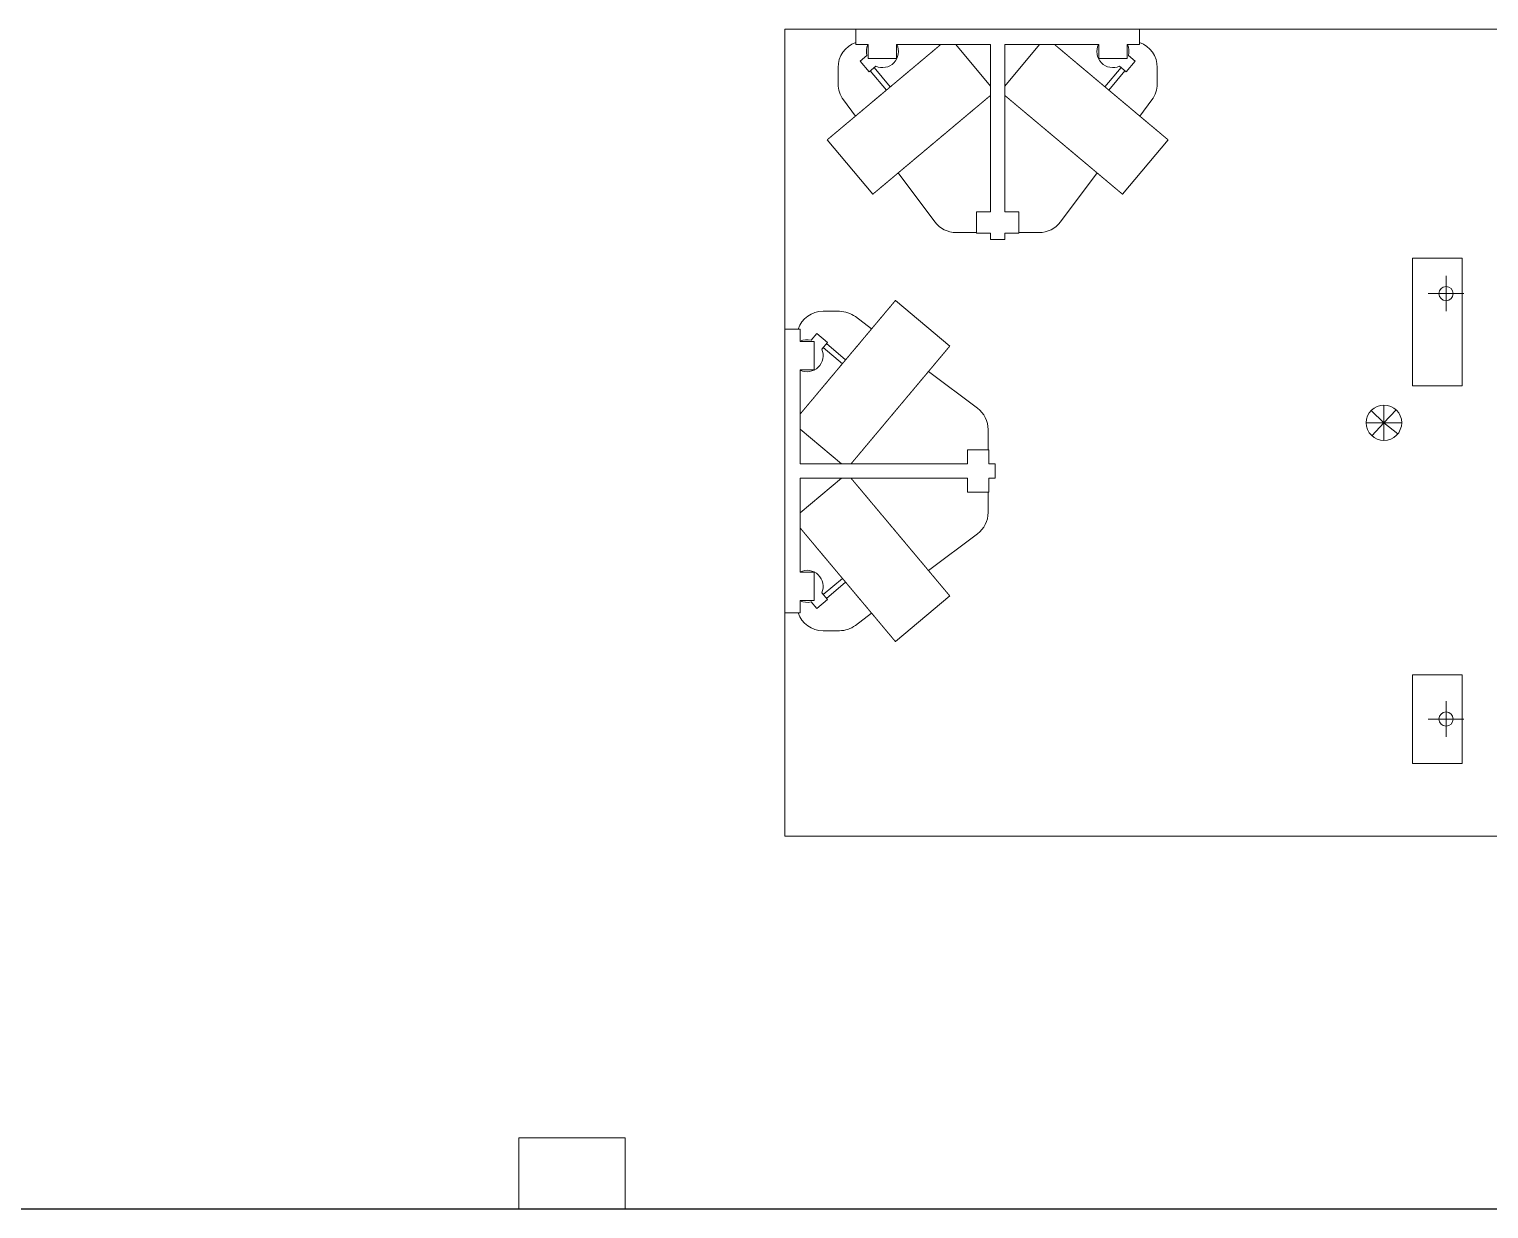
# Model space of a CAD drawing. Header units: millimetres. Extents: x 3056 to 110866, y 16649 to 58349.
# Drawn here: x 91377 to 95491, y 16649 to 19973 of the extents above; entities that cross this region are included whole.
import ezdxf

# ---------------------------------------------------------------- set-up
doc = ezdxf.new("R2010")
doc.units = ezdxf.units.MM
doc.layers.add('1', color=7, linetype='Continuous', true_color=0xffffff)

msp = doc.modelspace()

# ---------------------------------------------------------------- linework, layer by layer
at = {"layer": '1', "color": 80, "linetype": 'Continuous', "lineweight": 13}
for p, q in [((93506.5, 17699.3), (93506.5, 19973.3)), ((93506.5, 17699.3), (93506.5, 19973.3)), ((93506.5, 19973.3), (99133.5, 19973.3)), ((93506.5, 19973.3), (99133.5, 19973.3)), ((93706.5, 19973.3), (93706.5, 19930.3)), ((94506.5, 19973.3), (94506.5, 19930.3)), ((93706.5, 19930.3), (93741.5, 19930.3)), ((93741.5, 19930.3), (93741.5, 19890.3)), ((93821.5, 19930.3), (94086.5, 19930.3)), ((93821.5, 19930.3), (93821.5, 19890.3)), ((94086.5, 19813.2), (93988.2, 19930.3)), ((94086.5, 19930.3), (94086.5, 19458.3)), ((94126.5, 19930.3), (94126.5, 19458.3)), ((94224.7, 19930.3), (94126.5, 19813.2)), ((94126.5, 19930.3), (94391.5, 19930.3)), ((94391.5, 19930.3), (94391.5, 19890.3)), ((94471.5, 19930.3), (94471.5, 19890.3)), ((94471.5, 19930.3), (94506.5, 19930.3)), ((93737.6, 19899.1), (93718.9, 19883.4)), ((93744.1, 19853.3), (93718.9, 19883.4)), ((93821.5, 19890.3), (93741.5, 19890.3)), ((94471.5, 19890.3), (94391.5, 19890.3)), ((94468.8, 19853.3), (94494.1, 19883.4)), ((94475.3, 19899.1), (94494.1, 19883.4)), ((93656.5, 19819.3), (93656.5, 19865.3)), ((93762.9, 19869), (93744.1, 19853.3)), ((93747.6, 19856.2), (93793.2, 19801.8)), ((93803.9, 19810.8), (93758.3, 19865.2)), ((94454.7, 19865.2), (94409, 19810.8)), ((94419.7, 19801.8), (94465.4, 19856.2)), ((94450.1, 19869), (94468.8, 19853.3)), ((94556.5, 19865.3), (94556.5, 19819.3)), ((93671.5, 19774.3), (93705.8, 19728.5)), ((94507.1, 19728.5), (94541.5, 19774.3)), ((93626.2, 19661.7), (93754.8, 19508.5)), ((94458.2, 19508.5), (94586.7, 19661.7)), ((93826, 19568.3), (93929.5, 19430.3)), ((94283.5, 19430.3), (94386.9, 19568.3)), ((94046.5, 19458.3), (94046.5, 19398.3)), ((94086.5, 19458.3), (94046.5, 19458.3)), ((94126.5, 19458.3), (94166.5, 19458.3)), ((94166.5, 19458.3), (94166.5, 19398.3)), ((94046.5, 19400.3), (93989.5, 19400.3)), ((94086.5, 19398.3), (94046.5, 19398.3)), ((94086.5, 19398.3), (94086.5, 19380.3)), ((94126.5, 19380.3), (94086.5, 19380.3)), ((94126.5, 19398.3), (94166.5, 19398.3)), ((94126.5, 19398.3), (94126.5, 19380.3)), ((94126.7, 19395.6), (94126.5, 19395.6)), ((94126.7, 19395.6), (94126.7, 19398.3)), ((94223.5, 19400.3), (94166.5, 19400.3)), ((95276, 19328.3), (95276, 18968.3)), ((95416, 19328.3), (95276, 19328.3)), ((95416, 18968.3), (95416, 19328.3)), ((95370.5, 19278.3), (95370.5, 19178.3)), ((95320.5, 19228.3), (95420.5, 19228.3)), ((93614.5, 19178.3), (93660.5, 19178.3)), ((93971.3, 19080), (93818.1, 19208.6)), ((93751.3, 19128.9), (93705.5, 19163.3)), ((93506.5, 19128.3), (93549.5, 19128.3)), ((93549.5, 19093.3), (93549.5, 19128.3)), ((93549.5, 19093.3), (93589.5, 19093.3)), ((93580.6, 19097.2), (93596.4, 19115.9)), ((93589.5, 19093.3), (93589.5, 19013.3)), ((93626.5, 19090.7), (93596.4, 19115.9)), ((93610.7, 19071.9), (93626.5, 19090.7)), ((93614.6, 19076.5), (93669, 19030.8)), ((93678, 19041.6), (93623.6, 19087.2)), ((93549.5, 19013.3), (93589.5, 19013.3)), ((93549.5, 18748.3), (93549.5, 19013.3)), ((94049.5, 18905.3), (93911.5, 19008.8)), ((95276, 18968.3), (95416, 18968.3)), ((95195.5, 18864.3), (95159.1, 18898.6)), ((95195.5, 18864.3), (95195.5, 18914.3)), ((95195.5, 18864.3), (95229.8, 18900.7)), ((93549.5, 18846.5), (93666.5, 18748.3)), ((94079.5, 18845.3), (94079.5, 18788.3)), ((95195.5, 18864.3), (95145.5, 18864.3)), ((95195.5, 18864.3), (95161.1, 18827.9)), ((95195.5, 18864.3), (95234.3, 18832.8)), ((95195.5, 18864.3), (95195.5, 18814.3)), ((95195.5, 18864.3), (95245.5, 18864.3)), ((94021.5, 18788.3), (94081.5, 18788.3)), ((94021.5, 18748.3), (94021.5, 18788.3)), ((94081.5, 18748.3), (94081.5, 18788.3)), ((93549.5, 18748.3), (94021.5, 18748.3)), ((94084.1, 18748.6), (94081.5, 18748.5)), ((94081.5, 18748.3), (94099.5, 18748.3)), ((94084.1, 18748.6), (94084.1, 18748.3)), ((94099.5, 18748.3), (94099.5, 18708.3)), ((93549.5, 18443.3), (93549.5, 18708.3)), ((93666.5, 18708.3), (93549.5, 18610.1)), ((93549.5, 18708.3), (94021.5, 18708.3)), ((94021.5, 18708.3), (94021.5, 18668.3)), ((94081.5, 18708.3), (94099.5, 18708.3)), ((94081.5, 18708.3), (94081.5, 18668.3)), ((94021.5, 18668.3), (94081.5, 18668.3)), ((94079.5, 18668.3), (94079.5, 18611.3)), ((93911.5, 18447.8), (94049.5, 18551.3)), ((93549.5, 18443.3), (93589.5, 18443.3)), ((93589.5, 18443.3), (93589.5, 18363.3)), ((93669, 18425.8), (93614.6, 18380.1)), ((93623.6, 18369.4), (93678, 18415)), ((93549.5, 18363.3), (93589.5, 18363.3)), ((93549.5, 18328.3), (93549.5, 18363.3)), ((93580.6, 18359.4), (93596.4, 18340.7)), ((93626.5, 18365.9), (93596.4, 18340.7)), ((93610.7, 18384.7), (93626.5, 18365.9)), ((93818.1, 18248), (93971.3, 18376.6)), ((93506.5, 18328.3), (93549.5, 18328.3)), ((93705.5, 18293.3), (93751.3, 18327.7)), ((93660.5, 18278.3), (93614.5, 18278.3)), ((95276, 18154.3), (95276, 17904.3)), ((95416, 18154.3), (95276, 18154.3)), ((95416, 17904.3), (95416, 18154.3)), ((95370.5, 18079.3), (95370.5, 17979.3)), ((95320.5, 18029.3), (95420.5, 18029.3)), ((95276, 17904.3), (95416, 17904.3)), ((99133.5, 17699.3), (93506.5, 17699.3)), ((99133.5, 17699.3), (93506.5, 17699.3))]:
    msp.add_line(p, q, dxfattribs=at)
at = {"layer": '1', "color": 9, "linetype": 'Continuous', "lineweight": 13}
for p, q in [((93056.5, 16849.3), (92756.5, 16849.3)), ((92756.5, 16849.3), (92756.5, 16649.3)), ((93056.5, 16649.3), (93056.5, 16849.3))]:
    msp.add_line(p, q, dxfattribs=at)
at = {"layer": '1', "color": 143, "linetype": 'Continuous', "lineweight": 25}
msp.add_line((3056.5, 16649.3), (110866.5, 16649.3), dxfattribs=at)
at = {"layer": '1', "color": 143, "linetype": 'Continuous', "lineweight": 13}
msp.add_line((110866.5, 16649.3), (3056.5, 16649.3), dxfattribs=at)
at = {"layer": '1', "color": 43, "linetype": 'Continuous', "lineweight": 13}
msp.add_line((110866.5, 16649.3), (3056.5, 16649.3), dxfattribs=at)
msp.add_line((110866.5, 16649.3), (3056.5, 16649.3), dxfattribs=at)
at = {"layer": '1', "color": 43, "linetype": 'Continuous', "lineweight": 25}
msp.add_line((3056.5, 16649.3), (110866.5, 16649.3), dxfattribs=at)
msp.add_line((3056.5, 16649.3), (110866.5, 16649.3), dxfattribs=at)
at = {"layer": '1', "color": 80, "linetype": 'Continuous', "lineweight": 13}
for centre, radius in [((95370.5, 19228.3), 20), ((95195.5, 18864.3), 50), ((95370.5, 18029.3), 20)]:
    msp.add_circle(centre, radius, dxfattribs=at)
for centre, radius, start, end in [((93731.5, 19865.3), 75, 109.4723, 180), ((93781.5, 19910.3), 45.2, 153.7683, 194.2622), ((93781.5, 19910.3), 45.2, 245.7378, 26.2321), ((94431.5, 19910.3), 45.2, 153.7679, 294.2622), ((94431.5, 19910.3), 45.2, 345.7378, 26.2317), ((94481.5, 19865.3), 75, 0, 70.5277), ((93731.5, 19819.3), 75, 180, 216.8699), ((94481.5, 19819.3), 75, 323.1301, 0), ((93989.5, 19475.3), 75, 216.8699, 270), ((94223.5, 19475.3), 75, 270, 323.1301), ((93614.5, 19103.3), 75, 90, 160.5277), ((93660.5, 19103.3), 75, 53.1301, 90), ((93569.5, 19053.3), 45.2, 75.7378, 116.2317), ((93569.5, 19053.3), 45.2, 243.7679, 24.2622), ((94004.5, 18845.3), 75, 0, 53.1301), ((94004.5, 18611.3), 75, 306.8699, 360), ((93569.5, 18403.3), 45.2, 335.7378, 116.2321), ((93569.5, 18403.3), 45.2, 243.7683, 284.2622), ((93614.5, 18353.3), 75, 199.4723, 270), ((93660.5, 18353.3), 75, 270, 306.8699)]:
    msp.add_arc(centre, radius, start, end, dxfattribs=at)
for points, knots in [([(93946.3, 19930.3), (93945, 19929.1), (93942.1, 19926.8), (93940.7, 19925.6), (93939.2, 19924.3), (93937.7, 19923), (93936.1, 19921.7), (93934.5, 19920.4), (93931.3, 19917.7), (93927.9, 19914.8), (93924.4, 19911.9), (93920.8, 19908.8), (93917, 19905.7), (93915.1, 19904.1), (93911.2, 19900.8), (93909.2, 19899.2), (93905.2, 19895.8), (93903.1, 19894), (93901.1, 19892.3), (93898.9, 19890.5), (93894.7, 19886.9), (93892.5, 19885.1), (93888.1, 19881.4), (93885.8, 19879.5), (93883.6, 19877.6), (93879, 19873.8), (93876.7, 19871.9), (93874.4, 19869.9), (93872, 19867.9), (93867.3, 19863.9), (93864.9, 19861.9), (93860, 19857.9), (93855.1, 19853.8), (93850.2, 19849.6), (93845.2, 19845.4), (93840.2, 19841.2), (93835.1, 19836.9), (93832.5, 19834.8), (93830, 19832.7), (93827.4, 19830.5), (93824.8, 19828.3), (93822.2, 19826.2), (93817.1, 19821.8), (93814.5, 19819.7), (93811.9, 19817.5), (93809.3, 19815.3), (93804.1, 19810.9), (93801.5, 19808.7), (93796.3, 19804.4), (93793.7, 19802.2), (93788.4, 19797.8), (93785.9, 19795.6), (93783.2, 19793.5), (93778.1, 19789.1), (93772.9, 19784.8), (93770.3, 19782.6), (93767.8, 19780.5), (93762.6, 19776.2), (93757.6, 19771.9), (93752.5, 19767.7), (93750, 19765.6), (93747.5, 19763.5), (93742.6, 19759.3), (93740.1, 19757.3), (93737.7, 19755.2), (93732.8, 19751.1), (93730.4, 19749.1), (93728, 19747.1), (93723.3, 19743.2), (93718.6, 19739.2), (93716.4, 19737.3), (93714.1, 19735.4), (93711.8, 19733.5), (93707.4, 19729.8), (93705.1, 19727.9), (93700.8, 19724.3), (93698.7, 19722.5), (93696.6, 19720.7), (93694.5, 19719), (93692.4, 19717.2), (93690.4, 19715.5), (93688.3, 19713.8), (93684.4, 19710.5), (93680.5, 19707.3), (93678.7, 19705.7), (93676.8, 19704.1), (93673.2, 19701.1), (93669.6, 19698.1), (93667.9, 19696.7), (93666.2, 19695.3), (93663, 19692.5), (93661.4, 19691.2), (93658.3, 19688.6), (93656.8, 19687.3), (93655.3, 19686.1), (93652.5, 19683.7), (93651.1, 19682.6), (93648.5, 19680.4), (93646, 19678.3), (93644.8, 19677.3), (93643.6, 19676.3), (93642.5, 19675.4), (93641.4, 19674.4), (93640.4, 19673.6), (93639.4, 19672.7), (93637.4, 19671.1), (93635.7, 19669.6), (93634, 19668.2), (93633.3, 19667.6), (93631.9, 19666.4), (93631.2, 19665.9), (93630.6, 19665.4), (93630.1, 19664.9), (93629, 19664.1), (93628.6, 19663.7), (93628.2, 19663.3), (93627.8, 19663), (93627.5, 19662.7), (93627.2, 19662.5), (93626.9, 19662.3), (93626.7, 19662.1), (93626.5, 19661.9), (93626.3, 19661.7), (93626.2, 19661.7)], [0, 0, 0.004296, 0.013093, 0.017594, 0.022311, 0.027012, 0.031929, 0.036827, 0.047017, 0.057596, 0.06856, 0.079865, 0.091511, 0.09752, 0.109664, 0.115838, 0.12847, 0.134946, 0.141403, 0.148036, 0.1614, 0.168169, 0.181935, 0.188969, 0.195982, 0.210264, 0.21753, 0.224778, 0.232146, 0.246986, 0.254436, 0.269569, 0.284852, 0.300319, 0.315924, 0.331662, 0.347527, 0.355499, 0.363492, 0.371524, 0.379533, 0.3876, 0.403761, 0.41186, 0.419966, 0.428092, 0.444357, 0.452493, 0.468765, 0.476921, 0.493185, 0.501294, 0.50942, 0.525616, 0.541752, 0.549783, 0.557797, 0.573786, 0.589657, 0.605401, 0.613226, 0.621032, 0.636505, 0.64417, 0.651818, 0.666959, 0.674432, 0.681927, 0.696674, 0.711217, 0.718364, 0.725531, 0.732552, 0.746497, 0.753407, 0.766959, 0.77358, 0.780221, 0.786703, 0.793207, 0.799531, 0.805873, 0.818236, 0.830269, 0.836119, 0.841951, 0.853313, 0.864293, 0.869613, 0.87491, 0.885157, 0.890083, 0.899738, 0.904487, 0.908996, 0.917852, 0.922178, 0.930385, 0.938183, 0.941856, 0.945547, 0.948993, 0.952459, 0.955676, 0.958912, 0.964927, 0.970478, 0.975568, 0.977859, 0.982248, 0.984305, 0.986149, 0.987971, 0.991148, 0.992501, 0.993852, 0.99495, 0.996065, 0.996924, 0.997784, 0.998388, 0.999011, 0.999743, 1, 1]), ([(94586.7, 19661.7), (94586.7, 19661.7), (94586.7, 19661.7), (94586.4, 19661.9), (94586, 19662.3), (94585.8, 19662.5), (94585.5, 19662.7), (94585.1, 19663), (94584.8, 19663.3), (94584.3, 19663.7), (94583.9, 19664.1), (94582.9, 19664.9), (94582.3, 19665.4), (94581.7, 19665.9), (94581.1, 19666.4), (94580.4, 19667), (94578.9, 19668.2), (94578.1, 19668.9), (94577.3, 19669.6), (94575.5, 19671.1), (94573.6, 19672.7), (94571.5, 19674.4), (94570.4, 19675.4), (94569.3, 19676.3), (94567, 19678.3), (94564.5, 19680.4), (94563.1, 19681.5), (94561.8, 19682.6), (94560.4, 19683.7), (94559.1, 19684.9), (94556.2, 19687.3), (94554.6, 19688.6), (94551.6, 19691.2), (94550, 19692.5), (94546.7, 19695.3), (94545, 19696.7), (94543.3, 19698.1), (94541.5, 19699.6), (94539.8, 19701.1), (94538, 19702.6), (94536.1, 19704.1), (94532.4, 19707.3), (94528.5, 19710.5), (94526.6, 19712.2), (94524.6, 19713.8), (94520.5, 19717.2), (94516.4, 19720.7), (94512.1, 19724.3), (94510, 19726.1), (94505.6, 19729.8), (94501.1, 19733.5), (94498.9, 19735.4), (94496.6, 19737.3), (94494.3, 19739.2), (94492, 19741.2), (94489.6, 19743.2), (94487.3, 19745.1), (94482.5, 19749.1), (94480.1, 19751.1), (94475.3, 19755.2), (94472.8, 19757.3), (94470.4, 19759.3), (94465.4, 19763.5), (94462.9, 19765.6), (94457.9, 19769.8), (94455.4, 19771.9), (94450.3, 19776.2), (94447.7, 19778.3), (94445.2, 19780.5), (94440, 19784.8), (94434.9, 19789.1), (94429.7, 19793.5), (94427.1, 19795.6), (94424.5, 19797.8), (94419.3, 19802.2), (94416.7, 19804.4), (94411.5, 19808.7), (94408.9, 19810.9), (94406.3, 19813.1), (94403.7, 19815.3), (94398.5, 19819.7), (94395.9, 19821.8), (94390.7, 19826.2), (94388.1, 19828.3), (94383, 19832.7), (94377.9, 19836.9), (94372.8, 19841.2), (94367.8, 19845.4), (94362.8, 19849.6), (94357.8, 19853.8), (94352.9, 19857.9), (94348.1, 19861.9), (94343.3, 19866), (94340.9, 19867.9), (94336.2, 19871.9), (94333.9, 19873.8), (94329.4, 19877.6), (94327.1, 19879.5), (94324.9, 19881.4), (94322.7, 19883.3), (94320.4, 19885.1), (94318.3, 19886.9), (94316.1, 19888.8), (94311.9, 19892.3), (94309.8, 19894), (94307.7, 19895.8), (94305.7, 19897.5), (94303.7, 19899.2), (94299.8, 19902.5), (94297.8, 19904.1), (94294.1, 19907.3), (94292.2, 19908.8), (94288.6, 19911.9), (94286.8, 19913.3), (94285.1, 19914.8), (94281.7, 19917.7), (94278.4, 19920.4), (94276.8, 19921.7), (94273.8, 19924.3), (94272.3, 19925.6), (94270.8, 19926.8), (94268, 19929.1), (94266.6, 19930.3)], [0, 0, 0.00011, 0.000238, 0.00097, 0.002216, 0.003077, 0.003935, 0.005031, 0.00613, 0.007481, 0.008834, 0.012011, 0.013852, 0.015676, 0.017753, 0.019813, 0.024433, 0.026977, 0.029504, 0.035055, 0.04107, 0.047542, 0.050989, 0.054454, 0.061799, 0.069597, 0.073702, 0.077824, 0.082131, 0.086459, 0.095515, 0.100245, 0.109901, 0.114826, 0.125073, 0.130371, 0.13569, 0.14118, 0.146691, 0.152352, 0.158033, 0.169734, 0.181768, 0.18793, 0.194112, 0.206797, 0.219765, 0.233046, 0.239804, 0.253489, 0.267435, 0.274475, 0.281622, 0.288789, 0.296061, 0.303313, 0.310705, 0.325555, 0.333029, 0.34817, 0.355837, 0.363483, 0.378956, 0.386782, 0.402461, 0.410352, 0.426222, 0.434199, 0.442192, 0.458257, 0.474393, 0.49059, 0.498697, 0.506825, 0.52309, 0.531226, 0.547499, 0.555654, 0.563787, 0.571899, 0.588152, 0.596231, 0.612393, 0.62046, 0.63652, 0.652466, 0.668331, 0.68407, 0.699676, 0.715143, 0.730426, 0.745559, 0.760498, 0.767849, 0.782486, 0.789732, 0.804014, 0.811027, 0.818061, 0.824943, 0.831847, 0.838597, 0.845366, 0.858594, 0.86507, 0.871527, 0.877863, 0.88418, 0.896488, 0.902498, 0.91431, 0.920153, 0.931458, 0.936922, 0.942403, 0.952983, 0.963172, 0.96809, 0.977688, 0.982406, 0.986906, 0.995703, 1, 1]), ([(94086.5, 19786.8), (94085.4, 19785.9), (94084.4, 19785.1), (94082.2, 19783.2), (94081, 19782.2), (94079.9, 19781.3), (94078.6, 19780.2), (94077.4, 19779.2), (94074.8, 19777), (94072, 19774.7), (94070.6, 19773.5), (94069.1, 19772.2), (94067.6, 19771), (94066.1, 19769.7), (94064.5, 19768.4), (94063, 19767.1), (94061.3, 19765.7), (94059.7, 19764.3), (94056.3, 19761.5), (94052.8, 19758.5), (94049.2, 19755.5), (94047.3, 19753.9), (94045.4, 19752.4), (94043.5, 19750.8), (94041.6, 19749.1), (94039.6, 19747.5), (94037.6, 19745.8), (94033.6, 19742.4), (94029.4, 19739), (94025.2, 19735.4), (94023, 19733.6), (94020.9, 19731.8), (94018.7, 19729.9), (94016.5, 19728.1), (94014.2, 19726.2), (94012, 19724.3), (94007.4, 19720.5), (94005.1, 19718.5), (94002.8, 19716.6), (93998, 19712.6), (93995.7, 19710.6), (93993.3, 19708.6), (93988.4, 19704.5), (93983.5, 19700.4), (93978.6, 19696.3), (93976.1, 19694.2), (93971.1, 19690), (93968.5, 19687.9), (93966, 19685.7), (93963.5, 19683.6), (93960.9, 19681.5), (93958.4, 19679.3), (93955.8, 19677.2), (93950.6, 19672.8), (93945.5, 19668.5), (93942.9, 19666.3), (93940.3, 19664.1), (93937.7, 19662), (93932.5, 19657.6), (93927.3, 19653.2), (93922.1, 19648.9), (93916.9, 19644.5), (93914.3, 19642.3), (93911.7, 19640.1), (93909.1, 19638), (93906.5, 19635.8), (93901.3, 19631.5), (93898.8, 19629.3), (93896.2, 19627.1), (93893.6, 19625), (93891.1, 19622.9), (93886, 19618.6), (93881, 19614.4), (93876, 19610.2), (93871, 19606), (93868.6, 19604), (93866.1, 19601.9), (93861.3, 19597.8), (93856.5, 19593.8), (93851.8, 19589.9), (93849.4, 19587.9), (93847.1, 19586), (93842.5, 19582.1), (93838, 19578.3), (93835.8, 19576.5), (93833.6, 19574.6), (93829.3, 19571), (93827.2, 19569.2), (93825, 19567.4), (93820.9, 19564), (93818.9, 19562.3), (93816.8, 19560.6), (93814.9, 19558.9), (93812.9, 19557.2), (93809, 19554), (93807.2, 19552.4), (93805.3, 19550.9), (93803.5, 19549.4), (93801.7, 19547.8), (93798.2, 19544.9), (93796.5, 19543.5), (93794.8, 19542), (93791.5, 19539.3), (93788.3, 19536.6), (93786.8, 19535.4), (93783.9, 19532.9), (93781, 19530.5), (93779.6, 19529.4), (93777, 19527.1), (93774.5, 19525.1), (93772.2, 19523.1), (93771.1, 19522.2), (93770, 19521.2), (93768.9, 19520.4), (93767.9, 19519.5), (93766.9, 19518.7), (93765.1, 19517.1), (93764.2, 19516.4), (93763.4, 19515.7), (93762.6, 19515), (93761.1, 19513.8), (93760.4, 19513.2), (93759.8, 19512.7), (93758.6, 19511.7), (93758.1, 19511.3), (93757.6, 19510.8), (93757.2, 19510.5), (93756.7, 19510.1), (93756.4, 19509.8), (93756, 19509.5), (93755.7, 19509.3), (93755.5, 19509.1), (93755.3, 19508.9), (93755.1, 19508.7), (93754.8, 19508.5), (93754.8, 19508.5), (93754.8, 19508.5)], [0, 0, 0.003117, 0.006216, 0.012854, 0.016391, 0.01991, 0.023667, 0.027405, 0.035312, 0.043613, 0.047975, 0.05232, 0.056877, 0.061415, 0.066163, 0.070894, 0.07583, 0.08075, 0.090964, 0.101549, 0.112464, 0.118084, 0.123725, 0.129506, 0.135308, 0.141247, 0.147207, 0.1594, 0.171903, 0.184671, 0.191205, 0.197719, 0.204382, 0.211026, 0.217812, 0.224582, 0.238365, 0.245379, 0.252372, 0.266597, 0.273786, 0.280995, 0.295599, 0.310347, 0.325272, 0.332803, 0.347925, 0.355519, 0.363154, 0.370809, 0.378503, 0.386216, 0.393946, 0.409478, 0.425073, 0.432866, 0.440708, 0.44853, 0.464224, 0.479922, 0.495623, 0.511317, 0.519141, 0.526981, 0.534776, 0.54259, 0.558156, 0.565907, 0.573637, 0.581352, 0.589047, 0.604358, 0.619547, 0.634609, 0.649538, 0.656934, 0.664311, 0.678919, 0.69334, 0.707568, 0.714565, 0.721581, 0.73537, 0.748951, 0.755599, 0.762263, 0.775337, 0.781725, 0.788131, 0.80064, 0.806741, 0.81286, 0.818805, 0.824769, 0.836376, 0.842021, 0.847645, 0.853126, 0.858588, 0.869181, 0.874313, 0.879424, 0.889307, 0.898814, 0.903356, 0.912286, 0.920829, 0.924984, 0.932901, 0.940424, 0.947509, 0.950853, 0.954177, 0.957298, 0.960403, 0.963303, 0.968883, 0.971559, 0.973996, 0.976449, 0.980908, 0.982894, 0.984898, 0.988415, 0.989948, 0.991479, 0.992785, 0.994088, 0.995146, 0.996223, 0.997053, 0.997882, 0.998464, 0.999064, 0.99977, 0.999894, 1, 1]), ([(94458.2, 19508.5), (94458.1, 19508.5), (94458.1, 19508.5), (94458, 19508.6), (94457.9, 19508.7), (94457.7, 19508.9), (94457.5, 19509.1), (94457.2, 19509.3), (94456.9, 19509.5), (94456.2, 19510.1), (94455.8, 19510.5), (94455.4, 19510.8), (94454.8, 19511.3), (94454.3, 19511.7), (94453.8, 19512.2), (94453.2, 19512.7), (94452.5, 19513.2), (94451.8, 19513.8), (94451.1, 19514.4), (94449.6, 19515.7), (94447.8, 19517.1), (94447, 19517.9), (94446, 19518.7), (94444, 19520.4), (94443, 19521.2), (94441.9, 19522.2), (94440.8, 19523.1), (94438.4, 19525.1), (94435.9, 19527.1), (94433.3, 19529.4), (94431.9, 19530.5), (94430.5, 19531.7), (94427.6, 19534.1), (94424.6, 19536.6), (94421.5, 19539.3), (94419.8, 19540.7), (94418.2, 19542), (94416.5, 19543.5), (94414.8, 19544.9), (94411.3, 19547.8), (94409.5, 19549.4), (94407.6, 19550.9), (94405.8, 19552.4), (94403.9, 19554), (94400.1, 19557.2), (94396.1, 19560.6), (94394.1, 19562.3), (94392, 19564), (94387.9, 19567.4), (94385.8, 19569.2), (94383.7, 19571), (94381.5, 19572.8), (94377.1, 19576.5), (94374.9, 19578.3), (94372.7, 19580.2), (94370.4, 19582.1), (94365.8, 19586), (94361.2, 19589.9), (94356.5, 19593.8), (94351.7, 19597.8), (94349.3, 19599.9), (94346.8, 19601.9), (94344.4, 19604), (94341.9, 19606), (94337, 19610.2), (94332, 19614.4), (94326.9, 19618.6), (94321.9, 19622.9), (94319.3, 19625), (94314.2, 19629.3), (94311.6, 19631.5), (94306.5, 19635.8), (94301.3, 19640.1), (94298.7, 19642.3), (94296.1, 19644.5), (94293.5, 19646.7), (94290.9, 19648.9), (94285.7, 19653.2), (94283.1, 19655.4), (94280.5, 19657.6), (94277.9, 19659.8), (94275.3, 19662), (94272.7, 19664.1), (94270.1, 19666.3), (94267.5, 19668.5), (94264.9, 19670.7), (94259.7, 19675), (94257.1, 19677.2), (94254.6, 19679.3), (94252, 19681.5), (94249.5, 19683.6), (94244.4, 19687.9), (94241.9, 19690), (94236.9, 19694.2), (94234.4, 19696.3), (94231.9, 19698.3), (94229.4, 19700.4), (94227, 19702.5), (94224.5, 19704.5), (94222.1, 19706.6), (94219.7, 19708.6), (94214.9, 19712.6), (94212.6, 19714.6), (94210.2, 19716.6), (94207.9, 19718.5), (94205.5, 19720.5), (94201, 19724.3), (94198.7, 19726.2), (94196.5, 19728.1), (94194.3, 19729.9), (94189.9, 19733.6), (94187.7, 19735.4), (94183.5, 19739), (94179.4, 19742.4), (94175.3, 19745.8), (94173.3, 19747.5), (94171.4, 19749.1), (94169.4, 19750.8), (94167.5, 19752.4), (94165.6, 19753.9), (94162, 19757), (94160.2, 19758.5), (94158.4, 19760), (94156.6, 19761.5), (94153.3, 19764.3), (94151.6, 19765.7), (94150, 19767.1), (94148.4, 19768.4), (94146.8, 19769.7), (94145.3, 19771), (94143.8, 19772.2), (94142.4, 19773.5), (94139.6, 19775.8), (94138.2, 19777), (94136.9, 19778.1), (94135.6, 19779.2), (94134.3, 19780.2), (94133.1, 19781.3), (94131.9, 19782.2), (94130.7, 19783.2), (94128.5, 19785.1), (94127.5, 19785.9), (94126.5, 19786.8)], [0, 0, 0.000124, 0.00023, 0.000583, 0.000955, 0.001536, 0.002137, 0.002966, 0.003796, 0.005912, 0.007216, 0.008521, 0.010052, 0.011585, 0.013344, 0.015121, 0.017107, 0.019111, 0.021322, 0.026005, 0.031136, 0.033796, 0.036698, 0.04272, 0.045823, 0.049166, 0.052491, 0.059576, 0.0671, 0.075017, 0.07919, 0.083346, 0.092084, 0.101205, 0.110712, 0.115634, 0.120577, 0.125706, 0.130819, 0.141412, 0.146893, 0.152355, 0.157998, 0.163625, 0.175232, 0.187159, 0.193259, 0.199379, 0.211888, 0.218276, 0.224682, 0.2312, 0.244401, 0.251068, 0.257839, 0.26463, 0.278419, 0.292451, 0.306679, 0.3211, 0.328385, 0.335689, 0.343085, 0.350462, 0.365391, 0.380453, 0.395642, 0.410953, 0.418648, 0.434112, 0.441844, 0.45741, 0.473038, 0.480859, 0.488702, 0.496529, 0.504377, 0.520078, 0.527944, 0.535795, 0.543624, 0.55147, 0.559311, 0.567134, 0.574946, 0.582741, 0.598306, 0.606054, 0.613785, 0.621497, 0.629191, 0.644499, 0.652094, 0.667215, 0.674747, 0.68219, 0.689653, 0.697026, 0.70442, 0.711703, 0.719005, 0.733422, 0.740515, 0.747628, 0.75464, 0.761635, 0.775418, 0.782207, 0.788974, 0.795637, 0.808795, 0.815329, 0.828097, 0.8406, 0.852793, 0.858753, 0.864692, 0.870494, 0.876275, 0.881916, 0.892994, 0.898469, 0.903744, 0.909036, 0.91925, 0.924189, 0.929106, 0.933856, 0.938585, 0.943142, 0.94768, 0.952044, 0.960538, 0.964707, 0.968642, 0.972595, 0.976333, 0.98009, 0.983628, 0.987146, 0.993784, 0.996901, 1, 1]), ([(93818.1, 19208.6), (93818.1, 19208.5), (93818, 19208.5), (93817.9, 19208.4), (93817.8, 19208.2), (93817.7, 19208.1), (93817.5, 19207.9), (93817.3, 19207.6), (93817, 19207.3), (93816.4, 19206.6), (93815.7, 19205.7), (93815.3, 19205.2), (93814.9, 19204.7), (93814.4, 19204.1), (93813.9, 19203.5), (93813.3, 19202.9), (93812.8, 19202.2), (93812.2, 19201.5), (93811.5, 19200.7), (93810.8, 19199.9), (93810.2, 19199.1), (93809.4, 19198.2), (93808.7, 19197.3), (93807.1, 19195.4), (93805.3, 19193.3), (93803.5, 19191.1), (93801.5, 19188.8), (93799.4, 19186.3), (93798.3, 19185), (93797.2, 19183.7), (93796, 19182.3), (93794.9, 19180.9), (93792.4, 19178), (93789.9, 19175), (93787.2, 19171.8), (93784.5, 19168.5), (93781.6, 19165.1), (93780.2, 19163.4), (93778.7, 19161.6), (93775.6, 19158), (93774.1, 19156.1), (93772.5, 19154.2), (93770.9, 19152.3), (93769.3, 19150.4), (93767.6, 19148.4), (93764.2, 19144.4), (93762.5, 19142.4), (93759.1, 19138.2), (93755.5, 19134), (93751.9, 19129.6), (93750, 19127.4), (93748.1, 19125.2), (93746.2, 19123), (93744.4, 19120.7), (93742.4, 19118.4), (93740.5, 19116.1), (93738.6, 19113.8), (93734.6, 19109.1), (93732.6, 19106.7), (93730.6, 19104.3), (93728.6, 19102), (93726.6, 19099.5), (93724.6, 19097.1), (93720.5, 19092.2), (93718.4, 19089.7), (93714.2, 19084.7), (93712.1, 19082.2), (93707.9, 19077.2), (93703.6, 19072.1), (93699.3, 19067), (93697.2, 19064.4), (93695, 19061.9), (93690.7, 19056.7), (93688.5, 19054.1), (93686.3, 19051.5), (93682, 19046.3), (93679.8, 19043.7), (93677.6, 19041.1), (93675.4, 19038.5), (93673.2, 19035.9), (93671, 19033.3), (93668.8, 19030.7), (93666.7, 19028.1), (93664.5, 19025.5), (93660.1, 19020.3), (93657.9, 19017.7), (93655.8, 19015.1), (93653.6, 19012.5), (93651.4, 19009.9), (93647.1, 19004.8), (93645, 19002.2), (93642.8, 18999.7), (93638.6, 18994.6), (93634.3, 18989.6), (93630.1, 18984.6), (93626, 18979.6), (93623.9, 18977.2), (93619.9, 18972.3), (93617.8, 18969.9), (93615.8, 18967.5), (93613.8, 18965.1), (93609.9, 18960.4), (93607.9, 18958.1), (93606, 18955.8), (93602.1, 18951.2), (93600.2, 18948.9), (93598.3, 18946.7), (93596.5, 18944.5), (93594.7, 18942.3), (93592.8, 18940.1), (93591, 18937.9), (93587.5, 18933.7), (93585.7, 18931.6), (93584, 18929.6), (93582.3, 18927.5), (93580.6, 18925.5), (93577.3, 18921.6), (93575.7, 18919.7), (93574.1, 18917.7), (93570.9, 18914), (93569.4, 18912.2), (93567.9, 18910.4), (93566.4, 18908.6), (93565, 18906.9), (93563.5, 18905.2), (93560.7, 18901.9), (93559.4, 18900.2), (93558.1, 18898.7), (93556.7, 18897.1), (93555.5, 18895.6), (93554.2, 18894.1), (93551.8, 18891.2), (93549.5, 18888.4)], [0, 0, 0.000122, 0.000241, 0.000606, 0.000985, 0.00159, 0.00221, 0.003075, 0.003937, 0.006144, 0.008832, 0.010417, 0.012018, 0.013841, 0.015681, 0.017742, 0.01982, 0.022118, 0.024431, 0.026965, 0.029514, 0.032283, 0.035067, 0.041067, 0.04753, 0.054452, 0.061797, 0.069592, 0.073714, 0.077817, 0.082145, 0.086454, 0.095511, 0.104972, 0.114823, 0.125068, 0.135696, 0.141184, 0.146688, 0.158036, 0.163877, 0.169734, 0.17574, 0.181759, 0.187943, 0.200465, 0.206788, 0.219775, 0.233032, 0.246581, 0.253501, 0.260402, 0.267446, 0.274472, 0.281632, 0.288777, 0.296054, 0.310691, 0.31808, 0.32556, 0.333024, 0.340595, 0.34818, 0.363484, 0.371233, 0.386773, 0.394596, 0.410352, 0.426209, 0.442194, 0.450227, 0.458243, 0.474388, 0.482492, 0.49058, 0.506818, 0.514961, 0.523087, 0.531234, 0.539363, 0.54751, 0.555641, 0.563783, 0.571907, 0.58814, 0.596244, 0.60433, 0.612401, 0.620454, 0.636515, 0.644488, 0.652476, 0.668328, 0.684074, 0.699681, 0.715135, 0.722798, 0.738006, 0.745551, 0.753026, 0.760485, 0.775217, 0.782471, 0.789741, 0.804015, 0.811033, 0.818068, 0.824945, 0.831837, 0.838604, 0.845353, 0.858591, 0.865075, 0.87154, 0.877855, 0.884184, 0.896492, 0.902504, 0.908498, 0.920155, 0.925801, 0.931462, 0.936938, 0.942396, 0.947698, 0.958076, 0.963185, 0.968082, 0.972996, 0.977695, 0.982411, 0.991409, 1, 1]), ([(93971.3, 19080), (93971.3, 19080), (93971.2, 19079.9), (93971.1, 19079.8), (93971, 19079.7), (93970.9, 19079.5), (93970.7, 19079.3), (93970.2, 19078.7), (93969.7, 19078), (93969.3, 19077.6), (93968.9, 19077.2), (93968.5, 19076.7), (93968.1, 19076.2), (93967.6, 19075.6), (93967.1, 19075), (93966.5, 19074.3), (93966, 19073.7), (93965.4, 19072.9), (93964.7, 19072.2), (93964.1, 19071.4), (93963.4, 19070.6), (93961.9, 19068.8), (93961.1, 19067.8), (93960.3, 19066.9), (93958.5, 19064.8), (93957.6, 19063.7), (93956.7, 19062.6), (93954.7, 19060.2), (93952.6, 19057.7), (93950.4, 19055.1), (93949.3, 19053.7), (93948.1, 19052.4), (93945.7, 19049.5), (93943.1, 19046.4), (93941.8, 19044.9), (93939.1, 19041.6), (93937.7, 19040), (93934.9, 19036.6), (93931.9, 19033.1), (93928.9, 19029.5), (93927.3, 19027.6), (93925.8, 19025.7), (93924.1, 19023.8), (93920.9, 19019.9), (93919.2, 19017.9), (93915.8, 19013.9), (93914.1, 19011.8), (93912.3, 19009.7), (93908.8, 19005.5), (93905.1, 19001.1), (93901.4, 18996.7), (93899.5, 18994.5), (93897.6, 18992.2), (93895.7, 18989.9), (93893.8, 18987.7), (93889.9, 18983), (93887.9, 18980.6), (93885.9, 18978.3), (93883.9, 18975.9), (93881.9, 18973.5), (93877.9, 18968.7), (93873.8, 18963.8), (93871.7, 18961.3), (93869.6, 18958.8), (93865.4, 18953.8), (93861.2, 18948.8), (93856.9, 18943.7), (93854.8, 18941.1), (93852.6, 18938.6), (93848.3, 18933.4), (93846.2, 18930.9), (93844, 18928.3), (93841.8, 18925.7), (93839.6, 18923.1), (93835.3, 18917.9), (93830.9, 18912.7), (93828.7, 18910.1), (93826.5, 18907.5), (93824.4, 18904.9), (93820, 18899.7), (93817.8, 18897.1), (93813.4, 18891.9), (93809.1, 18886.7), (93806.9, 18884.1), (93804.8, 18881.5), (93800.5, 18876.4), (93798.3, 18873.9), (93796.2, 18871.3), (93791.9, 18866.2), (93789.8, 18863.7), (93787.7, 18861.2), (93783.5, 18856.2), (93781.4, 18853.7), (93777.3, 18848.8), (93773.2, 18843.9), (93771.2, 18841.5), (93769.2, 18839.1), (93767.2, 18836.7), (93765.2, 18834.4), (93763.2, 18832), (93761.3, 18829.7), (93759.3, 18827.4), (93755.5, 18822.8), (93753.6, 18820.5), (93751.7, 18818.3), (93748, 18813.9), (93746.2, 18811.7), (93744.4, 18809.6), (93740.8, 18805.3), (93737.3, 18801.2), (93735.6, 18799.2), (93733.9, 18797.1), (93732.3, 18795.2), (93730.6, 18793.2), (93729, 18791.3), (93727.4, 18789.3), (93724.3, 18785.6), (93722.8, 18783.8), (93721.2, 18782), (93718.3, 18778.5), (93716.9, 18776.8), (93715.4, 18775.1), (93714.1, 18773.5), (93712.7, 18771.8), (93711.4, 18770.2), (93710.1, 18768.7), (93707.5, 18765.7), (93706.3, 18764.2), (93705.1, 18762.8), (93702.8, 18760), (93700.6, 18757.4), (93699.6, 18756.1), (93698.5, 18754.9), (93696.5, 18752.6), (93694.7, 18750.4), (93693.8, 18749.3), (93693, 18748.3)], [0, 0, 0.000117, 0.000249, 0.000601, 0.000951, 0.001551, 0.002133, 0.003798, 0.005928, 0.007225, 0.00852, 0.010065, 0.011592, 0.013352, 0.015125, 0.017114, 0.019117, 0.021332, 0.023565, 0.026007, 0.028468, 0.033806, 0.036717, 0.03961, 0.045842, 0.049166, 0.052503, 0.059586, 0.067106, 0.075024, 0.079196, 0.083354, 0.092091, 0.101211, 0.105965, 0.115656, 0.12058, 0.130832, 0.141416, 0.152363, 0.157997, 0.163645, 0.169438, 0.181208, 0.187156, 0.199385, 0.205634, 0.211896, 0.224683, 0.237752, 0.251068, 0.257845, 0.264639, 0.271531, 0.278439, 0.292447, 0.299558, 0.306687, 0.313888, 0.321104, 0.335705, 0.35047, 0.357944, 0.365402, 0.380466, 0.395664, 0.410963, 0.418671, 0.426366, 0.441866, 0.449638, 0.457422, 0.465228, 0.473046, 0.488708, 0.504388, 0.512248, 0.520093, 0.527953, 0.543635, 0.551491, 0.567152, 0.582756, 0.590543, 0.598312, 0.613809, 0.621502, 0.629209, 0.644504, 0.652103, 0.659683, 0.674742, 0.682213, 0.697049, 0.711726, 0.719023, 0.726219, 0.733433, 0.740542, 0.747635, 0.754651, 0.761651, 0.775427, 0.782216, 0.788988, 0.802297, 0.80881, 0.815341, 0.828119, 0.840604, 0.846714, 0.852807, 0.858765, 0.864706, 0.87051, 0.876296, 0.887551, 0.893002, 0.898468, 0.909042, 0.914161, 0.919265, 0.9242, 0.929117, 0.933861, 0.938592, 0.947701, 0.952045, 0.956408, 0.964708, 0.972612, 0.976347, 0.9801, 0.987169, 0.993797, 0.996907, 1, 1]), ([(93693, 18708.3), (93693.8, 18707.3), (93694.7, 18706.2), (93695.6, 18705.1), (93696.5, 18704), (93698.5, 18701.7), (93699.6, 18700.4), (93700.6, 18699.2), (93702.8, 18696.6), (93703.9, 18695.2), (93705.1, 18693.8), (93706.3, 18692.4), (93707.5, 18690.9), (93708.8, 18689.4), (93710.1, 18687.9), (93712.7, 18684.8), (93714.1, 18683.1), (93715.5, 18681.5), (93716.9, 18679.8), (93718.3, 18678.1), (93719.8, 18676.3), (93721.3, 18674.6), (93722.8, 18672.8), (93724.3, 18671), (93725.9, 18669.1), (93727.4, 18667.2), (93729, 18665.3), (93730.7, 18663.4), (93732.3, 18661.4), (93735.7, 18657.4), (93737.4, 18655.4), (93739.1, 18653.3), (93742.6, 18649.1), (93744.4, 18647), (93746.2, 18644.8), (93748, 18642.6), (93751.8, 18638.2), (93753.6, 18636), (93755.5, 18633.7), (93757.5, 18631.4), (93759.4, 18629.2), (93761.3, 18626.8), (93763.3, 18624.5), (93767.2, 18619.8), (93771.3, 18615), (93775.3, 18610.2), (93779.4, 18605.2), (93781.5, 18602.8), (93783.6, 18600.3), (93787.8, 18595.3), (93792, 18590.3), (93794.1, 18587.7), (93796.3, 18585.2), (93798.4, 18582.6), (93800.6, 18580.1), (93804.9, 18574.9), (93809.2, 18569.8), (93811.4, 18567.2), (93813.6, 18564.6), (93817.9, 18559.4), (93820.1, 18556.8), (93822.3, 18554.2), (93824.5, 18551.6), (93826.7, 18548.9)], [0, 0, 0.006472, 0.012916, 0.019852, 0.026756, 0.041476, 0.049289, 0.057073, 0.073531, 0.082177, 0.090851, 0.099904, 0.108985, 0.118473, 0.127924, 0.147694, 0.157967, 0.168213, 0.178873, 0.189506, 0.200549, 0.21156, 0.222949, 0.2343, 0.246056, 0.25778, 0.269835, 0.281917, 0.294298, 0.31943, 0.332126, 0.345161, 0.371472, 0.384808, 0.398381, 0.411981, 0.439699, 0.45384, 0.467948, 0.482328, 0.496676, 0.51129, 0.525872, 0.555486, 0.585535, 0.615938, 0.646677, 0.66224, 0.67777, 0.709131, 0.740784, 0.756744, 0.772671, 0.788727, 0.804745, 0.837025, 0.869453, 0.885706, 0.901992, 0.934607, 0.950936, 0.967294, 0.983633, 1, 1]), ([(93549.5, 18568.2), (93551.8, 18565.4), (93553, 18564), (93554.2, 18562.5), (93556.7, 18559.5), (93558.1, 18557.9), (93560.8, 18554.7), (93562.1, 18553.1), (93563.5, 18551.4), (93565, 18549.7), (93567.9, 18546.2), (93571, 18542.5), (93574.1, 18538.8), (93575.7, 18536.9), (93577.3, 18535), (93580.7, 18531), (93582.3, 18529), (93585.8, 18524.9), (93587.5, 18522.8), (93589.3, 18520.7), (93591.1, 18518.6), (93594.7, 18514.2), (93598.4, 18509.8), (93602.2, 18505.3), (93604.1, 18503), (93608, 18498.4), (93610, 18496), (93612, 18493.7), (93613.9, 18491.3), (93618, 18486.5), (93622, 18481.7), (93624.1, 18479.2), (93626.1, 18476.8), (93630.3, 18471.8), (93632.4, 18469.3), (93634.5, 18466.8), (93638.8, 18461.8), (93640.9, 18459.2), (93643, 18456.7), (93647.3, 18451.5), (93649.5, 18449), (93651.6, 18446.4), (93656, 18441.2), (93658.2, 18438.6), (93660.3, 18436), (93662.5, 18433.4), (93664.7, 18430.8), (93669.1, 18425.6), (93673.5, 18420.4)], [0, 0, 0.018631, 0.028424, 0.038181, 0.058634, 0.069253, 0.090991, 0.102069, 0.113535, 0.125032, 0.148784, 0.173346, 0.198631, 0.211671, 0.22467, 0.251441, 0.265138, 0.292931, 0.306958, 0.32135, 0.335707, 0.365059, 0.394965, 0.425479, 0.440962, 0.47225, 0.487985, 0.503963, 0.519976, 0.552405, 0.585213, 0.601835, 0.618422, 0.652013, 0.668935, 0.685898, 0.720052, 0.737279, 0.75447, 0.789125, 0.806542, 0.823995, 0.858996, 0.876574, 0.894111, 0.91175, 0.929354, 0.964669, 1, 1]), ([(93826.7, 18548.9), (93828.9, 18546.3), (93831, 18543.7), (93835.4, 18538.5), (93839.8, 18533.4), (93844.1, 18528.2), (93846.3, 18525.6), (93848.4, 18523), (93850.6, 18520.4), (93852.7, 18517.9), (93854.9, 18515.3), (93857, 18512.8), (93859.2, 18510.2), (93861.3, 18507.7), (93863.4, 18505.2), (93865.5, 18502.7), (93869.7, 18497.7), (93873.9, 18492.7), (93878, 18487.8), (93882, 18483), (93884, 18480.6), (93886, 18478.2), (93888, 18475.9), (93890, 18473.5), (93891.9, 18471.2), (93895.8, 18466.6), (93897.7, 18464.3), (93899.6, 18462), (93901.5, 18459.8), (93905.2, 18455.4), (93907, 18453.2), (93908.8, 18451), (93912.4, 18446.8), (93914.1, 18444.7), (93917.6, 18440.6), (93920.9, 18436.6), (93924.2, 18432.7), (93925.8, 18430.8), (93928.9, 18427.1), (93932, 18423.4), (93934.9, 18419.9), (93936.3, 18418.2), (93939.2, 18414.9), (93940.5, 18413.3), (93943.2, 18410.1), (93945.7, 18407.1), (93946.9, 18405.7), (93948.1, 18404.2), (93949.3, 18402.8), (93950.4, 18401.4), (93952.6, 18398.8), (93953.7, 18397.6), (93954.7, 18396.3), (93955.7, 18395.2), (93956.7, 18394), (93957.6, 18392.9), (93958.6, 18391.8), (93959.4, 18390.7), (93960.3, 18389.7), (93961.1, 18388.7), (93961.9, 18387.8), (93963.4, 18386), (93964.1, 18385.2), (93965.4, 18383.7), (93966, 18382.9), (93966.5, 18382.3), (93967.1, 18381.6), (93968.1, 18380.4), (93968.5, 18379.9), (93968.9, 18379.4), (93969.3, 18379), (93969.7, 18378.6), (93969.9, 18378.2), (93970.2, 18377.8), (93970.5, 18377.6), (93970.7, 18377.3), (93970.9, 18377.1), (93971, 18376.9), (93971.1, 18376.8), (93971.2, 18376.7), (93971.3, 18376.6), (93971.3, 18376.6)], [0, 0, 0.015092, 0.03021, 0.060376, 0.090506, 0.120531, 0.135507, 0.150458, 0.165368, 0.180243, 0.195073, 0.209873, 0.224589, 0.23933, 0.253923, 0.268541, 0.297511, 0.326203, 0.354604, 0.382689, 0.396542, 0.410421, 0.424101, 0.43775, 0.451253, 0.47798, 0.49124, 0.504304, 0.517338, 0.54295, 0.555488, 0.568057, 0.592651, 0.604698, 0.628447, 0.651677, 0.674253, 0.685423, 0.707096, 0.728145, 0.748503, 0.758329, 0.777691, 0.787163, 0.805441, 0.822984, 0.831354, 0.839753, 0.847751, 0.855775, 0.871004, 0.878235, 0.885432, 0.892274, 0.899085, 0.905476, 0.911898, 0.91789, 0.923852, 0.92945, 0.935013, 0.945281, 0.950012, 0.958975, 0.963267, 0.967092, 0.970942, 0.977705, 0.980674, 0.983613, 0.986105, 0.988601, 0.99065, 0.992695, 0.994297, 0.995894, 0.997019, 0.998169, 0.998847, 0.99952, 0.999774, 1, 1]), ([(93673.5, 18420.4), (93677.8, 18415.2), (93680, 18412.6), (93682.2, 18410), (93684.4, 18407.4), (93686.5, 18404.8), (93688.7, 18402.2), (93690.9, 18399.6), (93693.1, 18397), (93695.2, 18394.5), (93697.4, 18391.9), (93699.5, 18389.3), (93701.7, 18386.8), (93703.8, 18384.2), (93708.1, 18379.1), (93710.2, 18376.6), (93712.3, 18374.1), (93716.5, 18369.1), (93720.6, 18364.2), (93722.7, 18361.7), (93724.8, 18359.3), (93726.8, 18356.9), (93728.8, 18354.4), (93730.8, 18352), (93732.8, 18349.7), (93736.8, 18344.9), (93740.7, 18340.3), (93742.6, 18338), (93744.5, 18335.7), (93748.3, 18331.2), (93752, 18326.8), (93755.6, 18322.5), (93759.2, 18318.2), (93760.9, 18316.2), (93762.7, 18314.1), (93764.4, 18312.1), (93766.1, 18310), (93767.7, 18308.1), (93769.4, 18306.1), (93772.6, 18302.3), (93774.2, 18300.4), (93775.7, 18298.5), (93777.2, 18296.7), (93778.8, 18294.9), (93780.2, 18293.1), (93781.7, 18291.4), (93783.1, 18289.7), (93784.6, 18288), (93785.9, 18286.3), (93787.3, 18284.7), (93790, 18281.6), (93791.2, 18280.1), (93793.7, 18277.1), (93794.9, 18275.6), (93797.2, 18272.9), (93798.3, 18271.6), (93799.4, 18270.3), (93800.5, 18269), (93801.5, 18267.8), (93803.5, 18265.4), (93804.4, 18264.3), (93805.3, 18263.2), (93807.1, 18261.2), (93808.7, 18259.2), (93809.4, 18258.3), (93810.2, 18257.5), (93811.5, 18255.8), (93812.2, 18255.1), (93812.8, 18254.4), (93813.3, 18253.7), (93813.9, 18253), (93814.4, 18252.5), (93814.9, 18251.9), (93815.7, 18250.9), (93816.1, 18250.4), (93816.4, 18250), (93816.7, 18249.6), (93817, 18249.3), (93817.3, 18249), (93817.5, 18248.7), (93817.7, 18248.5), (93817.8, 18248.3), (93817.9, 18248.2), (93818, 18248.1), (93818.1, 18248.1), (93818.1, 18248)], [0, 0, 0.030185, 0.045299, 0.060378, 0.075444, 0.090479, 0.105522, 0.120535, 0.135486, 0.150463, 0.165343, 0.180249, 0.195049, 0.20988, 0.239308, 0.253931, 0.268519, 0.297491, 0.326188, 0.340417, 0.354615, 0.368628, 0.382671, 0.396555, 0.410404, 0.437764, 0.464709, 0.478, 0.491256, 0.517324, 0.542937, 0.568075, 0.59267, 0.604687, 0.616733, 0.628467, 0.640226, 0.651667, 0.663135, 0.685415, 0.696285, 0.707119, 0.717613, 0.728138, 0.738318, 0.748528, 0.758358, 0.768214, 0.777686, 0.787188, 0.805467, 0.814208, 0.831385, 0.839785, 0.855772, 0.863419, 0.871032, 0.878233, 0.885465, 0.899088, 0.905505, 0.911897, 0.923886, 0.935017, 0.940152, 0.945316, 0.954713, 0.959006, 0.963268, 0.967123, 0.970942, 0.974354, 0.977736, 0.983614, 0.986141, 0.988633, 0.990682, 0.992727, 0.994299, 0.995901, 0.997051, 0.998176, 0.99888, 0.999553, 0.999779, 1, 1])]:
    msp.add_open_spline(points, degree=1, knots=knots, dxfattribs=at)

doc.saveas('drawing.dxf')
